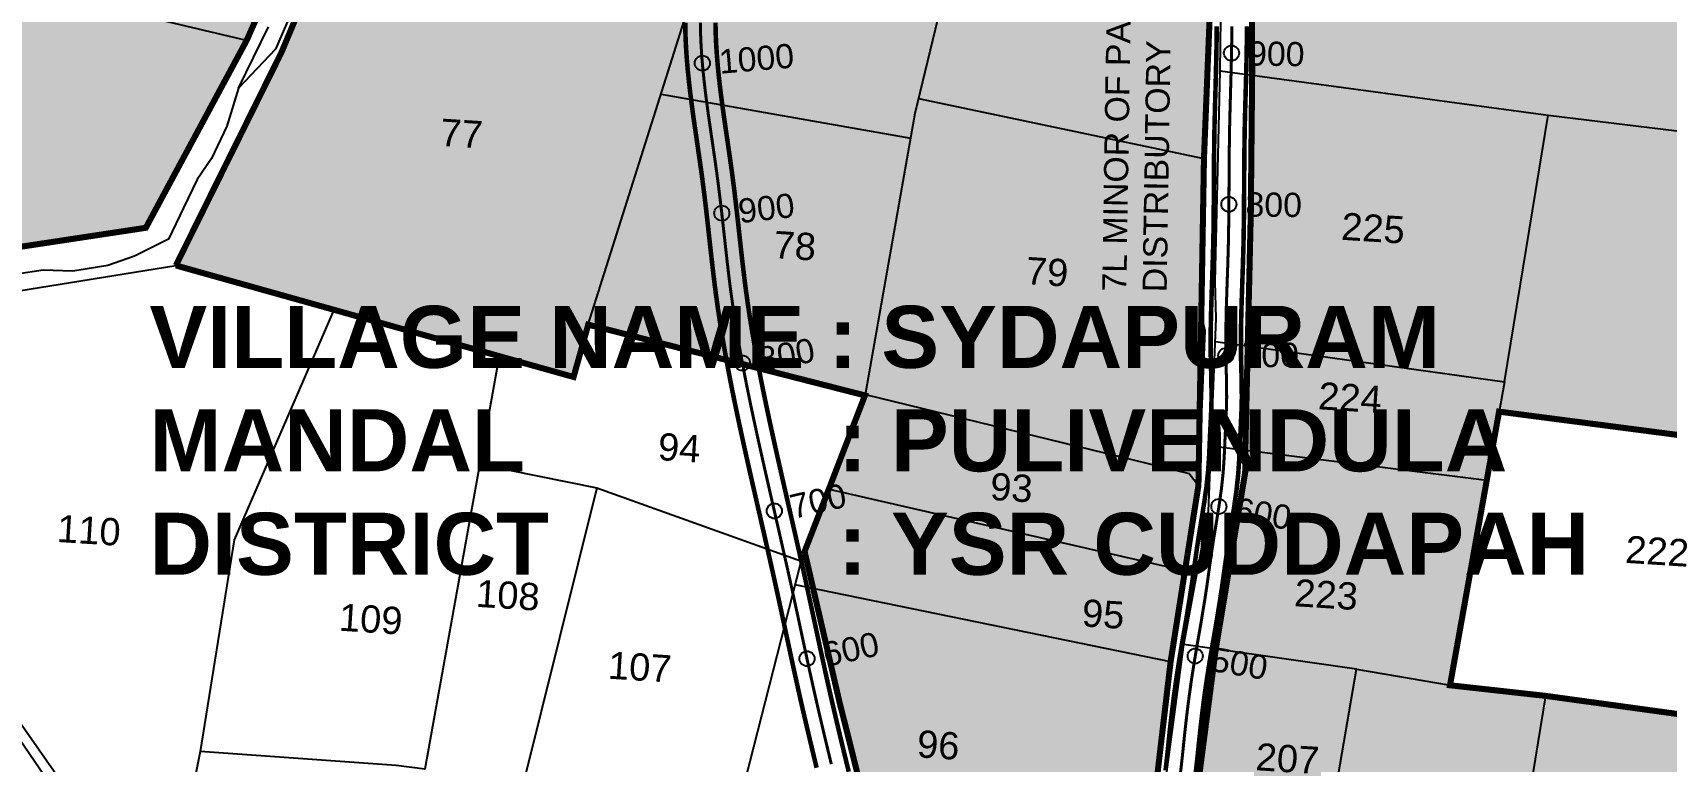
# Model space of a CAD drawing. Header units: inches. Extents: x 201618 to 222325, y 1599056 to 1612709.
# Drawn here: x 204625 to 205704, y 1605214 to 1605696 of the extents above; entities that cross this region are included whole.
import ezdxf
from ezdxf.enums import TextEntityAlignment as Align

# ---------------------------------------------------------------- set-up
doc = ezdxf.new("R2010")
doc.units = ezdxf.units.IN
doc.header["$LTSCALE"] = 15
doc.header["$MEASUREMENT"] = 0
doc.header["$PDMODE"] = 32
doc.header["$PDSIZE"] = 10
doc.linetypes.add('HIDDEN2', pattern=[0.1875, 0.125, -0.0625])
for name, color, linetype in [('CANAL1', 7, 'Continuous'), ('CHANAGE', 1, 'Continuous'), ('PLOTS', 7, 'Continuous'), ('PLOTS NO', 7, 'Continuous'), ('STREAMS', 4, 'Continuous'), ('STRUCTURE', 5, 'Continuous'), ('TEXT', 1, 'Continuous'), ('WUA-12', 3, 'Continuous')]:
    doc.layers.add(name, color=color, linetype=linetype)
doc.styles.get("Standard").update_dxf_attribs({"font": 'arial.ttf'})
pattern_1 = [(45, (0, 0), (-0.08838834764831843, 0.08838834764831845), [])]

msp = doc.modelspace()

# ---------------------------------------------------------------- hatches: boundary and pattern name
at = {"layer": 'PLOTS NO', "true_color": 0xc7c8ca}
h = msp.add_hatch(color=9, dxfattribs=at)
h.dxf.hatch_style = 1
h.paths.add_polyline_path([(204719.3585121021, 1605541.663717522), (204789.1308556747, 1605682.47912543), (204812.1284813293, 1605737.355603969), (204813.3529413441, 1605767.691468095), (204858.1014971383, 1605870.533437711), (204894.6267753605, 1605978.638483785), (204897.713701086, 1606004.362855035), (204917.5606257413, 1606042.397086115), (204980.3229714995, 1606065.805747849), (205027.0365055583, 1606116.693928816), (205054.7753212516, 1606178.152776608), (205049.1148317962, 1606227.074159484), (205061.1799521298, 1606311.035797308), (205066.1425930356, 1606324.231543506), (205101.4093151948, 1606343.97035106), (205218.652020206, 1606347.362680442), (205347.177389187, 1606357.134008676), (205372.240566217, 1606355.114954809), (205429.0521685526, 1606349.137091083), (205443.3830352731, 1606192.08569404), (205426.5861545614, 1606070.722078803), (205404.7619614952, 1605947.415665789), (205397.8046768882, 1605816.005867639), (205398.3808203594, 1605742.16106186), (205403.5744713695, 1605728.72234153), (205398.8789030216, 1605612.390144747), (205395.2077549531, 1605396.203431445), (205376.8132751488, 1605279.67709623), (205357.5706215464, 1605115.670208568), (205224.0463954818, 1605138.197386932), (205185.1361057364, 1605144.950481654), (205157.8443314472, 1605253.668061021), (205134.9032439439, 1605352.636063376), (205150.9609889869, 1605393.938974052), (205174.8115837602, 1605455.775346718), (204991.9013488662, 1605502.562311103), (204982.2029133856, 1605467.970522097), (204902.9307267937, 1605490.195917463), (204823.6585402018, 1605512.421312829)])
at = {"layer": 'PLOTS NO', "true_color": 0x7aafdf}
h = msp.add_hatch(dxfattribs=at)
h.set_pattern_fill('ANSI31', color=143)
h.set_pattern_definition(pattern_1)
h.paths.add_polyline_path([(205365.6292904192, 1604886.083025529), (205376.4191378846, 1605000.878899376), (205390.6301684905, 1605165.088187924), (205406.637430881, 1605288.045115666), (205426.1179981118, 1605404.946273739), (205426.2137184661, 1605419.41375132), (205429.8342097415, 1605576.562820709), (205430.7292933965, 1605668.057823619), (205430.4262335763, 1605807.750949016), (205433.9675588738, 1605898.706404089), (205442.2596623696, 1605967.688642585), (205463.8037899769, 1606091.399365798), (205477.7758475067, 1606193.134777101), (205500.2960276989, 1606346.971651377), (205542.2671083682, 1606348.79432778), (205576.7674194564, 1606348.340852233), (205583.8711329177, 1606359.368907856), (205645.406427974, 1606341.568724254), (205789.72454827, 1606314.74597825), (205920.1115695058, 1606273.099957056), (205972.7274063512, 1606260.539237688), (206047.6913500612, 1606256.846234371), (206002.4793841002, 1606058.732721804), (205999.9532267016, 1605996.147446111), (206080.1782209667, 1605993.600454677), (206113.8645144376, 1605947.735041758), (206132.6338319354, 1605935.531836449), (206123.3035681199, 1605844.711594068), (206166.5654455468, 1605837.019163098), (206160.245105875, 1605775.308935463), (206204.7440741771, 1605763.692677546), (206168.8576282861, 1605555.931401977), (206167.6653853807, 1605536.86755305), (206155.5990923024, 1605519.619321899), (206130.0077964497, 1605530.82588851), (206056.0858323688, 1605571.238980411), (206045.0853522865, 1605552.192437548), (205884.5495053813, 1605551.640768041), (205866.0650172439, 1605409.57798444), (205593.9202926288, 1605445.067320922), (205585.8199070972, 1605399.88023881), (205561.5003077448, 1605264.216111641), (205624.6303968154, 1605257.222278129), (205736.3641544178, 1605241.875122701), (205848.0979120203, 1605226.527967274), (205848.7092662871, 1605199.943763878), (205739.2910671049, 1605111.740264684), (205641.5550126629, 1605031.554551099), (205485.500512875, 1604908.068028346), (205438.9227262531, 1604869.362280942)])
at = {"layer": 'PLOTS NO', "true_color": 0x58ba48}
h = msp.add_hatch(dxfattribs=at)
h.set_pattern_fill('ANSI31', color=85)
h.set_pattern_definition(pattern_1)
h.paths.add_polyline_path([(203783.1825248426, 1605315.951525025), (203736.0744146729, 1605337.768079502), (203805.0912195927, 1605390.078612326), (203873.2118956776, 1605403.069796079), (203947.3414124252, 1605470.987973753), (203957.3081338197, 1605574.680610188), (203971.5376751283, 1605629.791995366), (204029.3574103404, 1605691.722234555), (204125.6984243955, 1605742.580089724), (204135.2983280093, 1605743.523709465), (204188.0120852886, 1605781.401653965), (204271.5617755928, 1605901.271652399), (204275.0721154171, 1605907.339733113), (204316.8910284879, 1605951.062449828), (204334.9695538842, 1605970.708107491), (204373.9549683473, 1606000.832805243), (204397.347683085, 1606027.510007144), (204410.1395227864, 1606033.270919929), (204440.5721649019, 1606072.603031099), (204495.1063358578, 1606152.218693397), (204677.0337108191, 1606277.895339099), (204684.4015568419, 1606292.664888889), (204732.5156801892, 1606313.268870171), (204823.1467995157, 1606264.561586078), (204893.0745789845, 1606252.770833977), (205011.1659837482, 1606281.702727922), (205013.0237762558, 1606242.195038053), (204993.5369554361, 1606145.171782178), (204922.5577035029, 1606073.036197569), (204870.0204903455, 1606082.768363556), (204820.0856467994, 1605900.740629499), (204835.9627119859, 1605898.711140028), (204830.483685236, 1605885.681138884), (204819.4986305201, 1605836.09737019), (204789.17290462, 1605742.277061153), (204766.1125285584, 1605690.360863698), (204699.4788926279, 1605566.557629355), (204590.730357447, 1605550.074203253), (204513.7056751157, 1605461.120216356), (204508.0694966832, 1605453.569141375), (204490.4147341396, 1605398.042762054), (204500.4521698201, 1605279.734346972), (204560.8167371876, 1605274.595421927), (204565.9356772535, 1605185.229992658), (204558.1691288061, 1605066.796938174), (204467.823463271, 1605072.72158473), (204447.6720949564, 1604992.173268953), (204348.9628605604, 1605022.953783089), (204342.5987214673, 1605014.337416892), (204268.3004919514, 1605039.390304793), (204084.7619576422, 1605108.771442004), (203963.3288480068, 1605160.039172192), (203967.486658081, 1605174.47343919), (203903.8413565872, 1605233.868046735), (203840.1960550935, 1605293.26265428)])

# ---------------------------------------------------------------- linework, layer by layer
at = {"layer": 'CANAL1', "color": 200, "linetype": 'ByBlock', "ltscale": 40, "const_width": 3}
for points in [[(205142.8560267969, 1605209.705331132), (205141.0828968916, 1605217.051982521), (205139.3177598764, 1605224.403393603), (205137.5641343855, 1605231.76342367), (205135.8262599772, 1605239.13299438), (205134.1084485451, 1605246.512759703), (205132.4634794865, 1605253.690052114), (205130.7499737391, 1605261.2991752), (205129.1106473491, 1605268.695508033), (205127.4924882005, 1605276.089493293), (205125.890512653, 1605283.48025193), (205124.3005160745, 1605290.863358181), (205122.7154868908, 1605298.24748292), (205121.1319473958, 1605305.624961478), (205119.5464076448, 1605312.98820571), (205117.9518198385, 1605320.346271778), (205116.4899396396, 1605327.031373959), (205114.7186895467, 1605335.038202373), (205113.0768337414, 1605342.380267221), (205111.4207484654, 1605349.72354207), (205109.7532427985, 1605357.068265559), (205108.0762412778, 1605364.41858267), (205106.3943922572, 1605371.766713665), (205104.709217376, 1605379.118623), (205103.0234203045, 1605386.475087581), (205101.339708879, 1605393.836884794), (205099.9112778924, 1605400.103312662), (205097.9878386057, 1605408.587867593), (205096.3274409439, 1605415.974869836), (205094.6826353019, 1605423.370812445), (205093.0573839752, 1605430.776693311), (205091.4557685776, 1605438.193018934), (205089.8818790944, 1605445.620298163), (205088.3398140174, 1605453.059041758), (205086.8336804885, 1605460.509761864), (205085.3675944484, 1605467.972971422), (205083.9456807817, 1605475.449183507), (205082.5720734524, 1605482.938910586), (205081.2509156202, 1605490.442663701), (205079.9863597284, 1605497.960951573), (205078.7825675537, 1605505.494279633), (205077.6422447291, 1605513.052862822), (205076.1635813805, 1605523.659817541), (205075.5768515198, 1605528.189377122), (205074.6490493052, 1605535.743411262), (205073.7703316213, 1605543.286844197), (205073.1590440132, 1605548.700738141), (205072.0927941014, 1605558.312611922), (205071.2645579272, 1605565.800715399), (205070.42716009, 1605573.270236653), (205069.5680721749, 1605580.724867477), (205068.675893467, 1605588.159354364), (205067.3974859563, 1605598.169158725), (205066.7396288215, 1605603.020334857), (205065.6874928972, 1605610.481071884), (205064.6006046304, 1605617.9643107), (205063.4982413582, 1605625.471437905), (205062.3979528327, 1605633.016693415), (205061.3218167743, 1605640.584838003), (205060.2892035984, 1605648.180435289), (205059.3204007513, 1605655.803194205), (205058.4358969931, 1605663.452877037), (205057.6563918769, 1605671.129270485), (205057.0028051023, 1605678.832147822), (205056.4962836262, 1605686.561221497), (205056.1582038006, 1605694.31608588), (205056.0101652137, 1605702.096150598)], [(205164.069595567, 1605207.075916538), (205162.2949504127, 1605214.409398378), (205160.5274198746, 1605221.73286535), (205158.7691015519, 1605229.055878065), (205157.0248885545, 1605236.376403552), (205155.298953069, 1605243.695346476), (205153.595394946, 1605251.01387919), (205151.9665205135, 1605258.120947886), (205150.2687999152, 1605265.659974245), (205148.6425541274, 1605272.997289858), (205147.0343629232, 1605280.345727785), (205145.4394516537, 1605287.70389518), (205143.8522666617, 1605295.073945904), (205142.2700612323, 1605302.444937186), (205140.6865547823, 1605309.822261796), (205139.0954789673, 1605317.211235979), (205137.4941232972, 1605324.600531677), (205136.0230603605, 1605331.327626041), (205134.2416255687, 1605339.380493768), (205132.5908179157, 1605346.762589565), (205130.9275903785, 1605354.13753403), (205129.2545477861, 1605361.506645555), (205127.5751795101, 1605368.867336182), (205125.8902511049, 1605376.228942681), (205124.2036548399, 1605383.587057621), (205122.5181009536, 1605390.942461125), (205120.8362955178, 1605398.295932835), (205119.4137221075, 1605404.536687338), (205117.4969634178, 1605412.991773237), (205115.8455554438, 1605420.338780939), (205114.2117532875, 1605427.685245879), (205112.5996631068, 1605435.031154557), (205111.0132717412, 1605442.376984866), (205109.4565576585, 1605449.723212346), (205107.9334908205, 1605457.070310634), (205106.4480325383, 1605464.418751975), (205105.0041353247, 1605471.76900782), (205103.6057427482, 1605479.121549486), (205102.2567892983, 1605486.476848899), (205100.9612002684, 1605493.83537941), (205099.7228916685, 1605501.197616689), (205098.5457701753, 1605508.564039699), (205097.435198609, 1605515.925417889), (205095.9854186194, 1605526.325182459), (205095.4196309932, 1605530.693067808), (205094.5074951402, 1605538.119548653), (205093.6400880445, 1605545.565884801), (205093.0349559868, 1605550.925261859), (205091.9708625367, 1605560.517695884), (205091.1416995549, 1605568.014187954), (205090.2992025116, 1605575.529193716), (205089.4311941891, 1605583.06123029), (205088.5243696698, 1605590.617760095), (205087.2265140437, 1605600.779841275), (205086.5510918622, 1605605.760545736), (205085.4857613782, 1605613.314845903), (205084.3906787054, 1605620.854503303), (205083.2860405699, 1605628.377122396), (205082.1937712826, 1605635.867454326), (205081.1312671865, 1605643.339729381), (205080.1186319294, 1605650.788375002), (205079.175052128, 1605658.212673316), (205078.3195130855, 1605665.611853099), (205077.5707893122, 1605672.98511871), (205076.9474351714, 1605680.331687936), (205076.4677777695, 1605687.65083939), (205076.1499148176, 1605694.941969762), (205076.0117207909, 1605702.204660484)], [(205373.4745564719, 1605207.939629538), (205374.5780329899, 1605217.668051532), (205376.1194243274, 1605232.626229341), (205376.7776708575, 1605238.694527632), (205378.0183459444, 1605249.266665262), (205379.1043704823, 1605257.733975132), (205380.8969575404, 1605270.424507148), (205382.830587608, 1605282.735464143), (205384.3114590108, 1605291.466743763), (205386.1294495951, 1605301.874360461), (205387.0918535751, 1605307.425608556), (205389.580376401, 1605322.526804601), (205390.9951021572, 1605331.886715226), (205392.5835123134, 1605343.237789941), (205394.5001995825, 1605356.682217812), (205395.6978045901, 1605364.300630119), (205397.4113687559, 1605374.731139855), (205399.0562672878, 1605385.039798729), (205400.4884699016, 1605395.226266795), (205401.5929565915, 1605405.535107987), (205402.2593627306, 1605415.545952711), (205402.9166472741, 1605430.106032665), (205403.2352382002, 1605436.546178541), (205403.7092988131, 1605446.953525841), (205403.8894270335, 1605454.662984228), (205403.7167139361, 1605467.488915384), (205403.3925526471, 1605479.414997957), (205403.2858031499, 1605488.756104989), (205403.3474752955, 1605499.457138338), (205403.5583873185, 1605510.118778696), (205403.8687474435, 1605520.734381956), (205404.2293767689, 1605531.302703939), (205404.5917819477, 1605541.824293429), (205404.9725422065, 1605554.828269557), (205405.1376445014, 1605562.769793287), (205405.284024734, 1605573.254861994), (205405.373876121, 1605583.760240542), (205405.4339030657, 1605594.292834385), (205405.4908922555, 1605604.84787942), (205405.571922344, 1605615.43549283), (205405.7664234264, 1605629.696056015), (205405.9116453784, 1605636.651969943), (205406.1822757108, 1605647.233164474), (205406.481120688, 1605657.790227798), (205406.7724319506, 1605668.30612091), (205407.0399632209, 1605679.694014432), (205407.2000759074, 1605689.27091219), (205407.3085820206, 1605699.753250075)], [(205393.3254435281, 1605205.494370462), (205394.4621668489, 1605215.515901483), (205396.0085756726, 1605230.522770659), (205396.6515792396, 1605236.450545844), (205397.8695100576, 1605246.828873229), (205398.9256295177, 1605255.063024868), (205400.6787338714, 1605267.474041018), (205402.569412392, 1605279.511535857), (205404.0216206972, 1605288.073816656), (205405.8333230942, 1605298.445434794), (205406.8121464249, 1605304.091391444), (205409.3358702686, 1605319.40619914), (205410.7868978428, 1605329.006284774), (205412.3869525842, 1605340.440573863), (205414.2798004175, 1605353.717782188), (205415.4444522584, 1605361.126567106), (205417.1542747433, 1605371.534301133), (205418.8356462672, 1605382.071538017), (205420.3395543324, 1605392.76800745), (205421.5220434085, 1605403.804892013), (205422.2293827826, 1605414.430641424), (205422.8943527259, 1605429.160967335), (205423.2127426483, 1605435.59705003), (205423.6986659089, 1605446.26482541), (205423.8925729665, 1605454.564015772), (205423.7130549556, 1605467.895289915), (205423.3894473529, 1605479.801002043), (205423.2864617476, 1605488.812749994), (205423.346335355, 1605499.201710254), (205423.552606351, 1605509.628745875), (205423.8587785065, 1605520.101103211), (205424.2177427187, 1605530.620628683), (205424.5817043302, 1605541.187375754), (205424.9664577935, 1605554.327730443), (205425.1347427458, 1605562.422341981), (205425.2828307949, 1605573.029739869), (205425.3733886967, 1605583.617723761), (205425.4335782692, 1605594.178853023), (205425.4904790463, 1605604.717356574), (205425.5708785958, 1605615.222582052), (205425.7635765737, 1605629.350943984), (205425.9063078087, 1605636.187556296), (205426.1750395526, 1605646.694519188), (205426.4731123064, 1605657.224302777), (205426.7659271923, 1605667.794341911), (205427.0360367791, 1605679.291985568), (205427.1983455486, 1605689.000238698), (205427.3081016714, 1605699.603334974)]]:
    msp.add_lwpolyline(points, dxfattribs=at)
at = {"layer": 'CANAL1', "color": 1, "linetype": 'HIDDEN2', "ltscale": 40, "const_width": 2}
for points in [[(205152.5754886048, 1605212.057364755), (205150.8051583831, 1605219.392423935), (205149.0434307141, 1605226.729635834), (205147.29451147, 1605234.069913611), (205145.5626065231, 1605241.414170428), (205143.8519217455, 1605248.763319447), (205142.215, 1605255.9055), (205140.5093868272, 1605263.479574722), (205138.8766007383, 1605270.846398945), (205137.2634255619, 1605278.217610539), (205135.6649821534, 1605285.592073555), (205134.0763913681, 1605292.968652043), (205132.4927740615, 1605300.346210053), (205130.909251089, 1605307.723611637), (205129.320943306, 1605315.099720845), (205127.7229715679, 1605322.473401728), (205126.2565, 1605329.1795), (205124.4801575577, 1605337.20934807), (205122.8338258285, 1605344.571428393), (205121.174169422, 1605351.93053805), (205119.5038952923, 1605359.287455557), (205117.8257103939, 1605366.642959426), (205116.1423216811, 1605373.997828173), (205114.456436108, 1605381.35284031), (205112.770760629, 1605388.708774353), (205111.0880021984, 1605396.066408814), (205109.6625, 1605402.32), (205107.7424010118, 1605410.789820415), (205106.0864981939, 1605418.156825388), (205104.4471942947, 1605425.528029162), (205102.828523541, 1605432.903923934), (205101.2345201594, 1605440.2850019), (205099.6692183765, 1605447.671755255), (205098.1366524189, 1605455.064676196), (205096.6408565134, 1605462.464256919), (205095.1858648865, 1605469.870989621), (205093.775711765, 1605477.285366496), (205092.4144313753, 1605484.707879743), (205091.1060579443, 1605492.139021555), (205089.8546256985, 1605499.579284131), (205088.6641688645, 1605507.029159666), (205087.5387216691, 1605514.489140355), (205086.0745, 1605524.9925), (205085.4982412565, 1605529.441222465), (205084.5782722227, 1605536.931479958), (205083.7052098329, 1605544.426364499), (205083.097, 1605549.813), (205082.031828319, 1605559.415153903), (205081.2031287411, 1605566.907451677), (205080.3631813008, 1605574.399715185), (205079.499633182, 1605581.893048883), (205078.6001315684, 1605589.38855723), (205077.312, 1605599.4745), (205076.6453603419, 1605604.390440297), (205075.5866271377, 1605611.897958894), (205074.4956416679, 1605619.409407001), (205073.392140964, 1605626.924280151), (205072.2958620577, 1605634.442073871), (205071.2265419804, 1605641.962283692), (205070.2039177639, 1605649.484405146), (205069.2477264396, 1605657.007933761), (205068.3777050393, 1605664.532365068), (205067.6135905946, 1605672.057194597), (205066.9751201369, 1605679.581917879), (205066.4820306978, 1605687.106030444), (205066.1540593091, 1605694.629027821), (205066.0109430023, 1605702.150405541)], [(205383.4, 1605206.717), (205384.5200999194, 1605216.591976508), (205386.064, 1605231.5745), (205386.7146250486, 1605237.572536738), (205387.943928001, 1605248.047769246), (205389.015, 1605256.3985), (205390.7878457059, 1605268.949274083), (205392.7, 1605281.1235), (205394.166539854, 1605289.77028021), (205395.9813863447, 1605300.159897628), (205396.952, 1605305.7585), (205399.4581233348, 1605320.966501871), (205400.891, 1605330.4465), (205402.4852324488, 1605341.839181902), (205404.39, 1605355.2), (205405.5711284242, 1605362.713598613), (205407.2828217496, 1605373.132720494), (205408.9459567775, 1605383.555668373), (205410.414012117, 1605393.997137122), (205411.5575, 1605404.67), (205412.2443727566, 1605414.988297068), (205412.9055, 1605429.6335), (205413.2239904243, 1605436.071614285), (205413.703982361, 1605446.609175626), (205413.891, 1605454.6135), (205413.7148844459, 1605467.69210265), (205413.391, 1605479.608), (205413.2861324488, 1605488.784427492), (205413.3469053253, 1605499.329424296), (205413.5554968347, 1605509.873762286), (205413.863762975, 1605520.417742583), (205414.2235597438, 1605530.961666311), (205414.586743139, 1605541.505834591), (205414.9695, 1605554.578), (205415.1361936236, 1605562.596067634), (205415.2834277645, 1605573.142300932), (205415.3736324089, 1605583.688982152), (205415.4337406674, 1605594.235843704), (205415.4906856509, 1605604.782617997), (205415.5714004699, 1605615.329037441), (205415.765, 1605629.5235), (205415.9089765935, 1605636.419763119), (205416.1786576317, 1605646.963841831), (205416.4771164972, 1605657.507265287), (205416.7691795714, 1605668.05023141), (205417.038, 1605679.493), (205417.199210728, 1605689.135575444), (205417.308341846, 1605699.678292525)]]:
    msp.add_lwpolyline(points, dxfattribs=at)
at = {"layer": 'CHANAGE'}
for p in [(205067.3326357403, 1605675.368401103), (205417.0808186464, 1605682.054132461), (205415.3598100572, 1605582.072879819), (205080.1550182609, 1605576.206024628), (205413.3625085888, 1605482.101138874), (205093.7970852735, 1605477.172987744), (205114.8967929609, 1605379.431695691), (205408.7527325404, 1605382.344722708), (205136.4886671577, 1605281.791979934), (205393.1168541479, 1605283.58128946)]:
    msp.add_point(p, dxfattribs=at)
at = {"layer": 'PLOTS'}
for points in [[(205344.7737540256, 1604890.795756216), (205370.0142981926, 1605174.052584989), (205385.5506077105, 1605291.212904536), (205401.877378019, 1605379.195715865), (205406.5731369198, 1605495.532633572), (205407.0191573178, 1605506.582740583), (205406.2293788013, 1605530.79517622), (205409.6453595243, 1605670.25859999), (205410.5175585535, 1605739.787616577), (205407.3814739232, 1605756.126253974), (205409.5854384324, 1605810.729235761), (205412.6532419353, 1605886.733734972), (205419.4233288713, 1605968.491684147), (205439.0277177269, 1606104.01766533), (205452.988027325, 1606195.770916601), (205447.0276583403, 1606220.168412016), (205437.6178945511, 1606348.23578324)], [(204897.713701086, 1606004.362855035), (204894.6267753605, 1605978.638483785), (204858.1014971383, 1605870.533437711), (204813.3529413441, 1605767.691468095), (204812.1284813293, 1605737.355603969), (204789.1308556747, 1605682.47912543), (204765.7393123974, 1605634.37731284), (204754.8524883576, 1605611.989907124), (204719.3585121021, 1605541.663717522)], [(204823.6585402018, 1605512.421312829), (204982.2029133856, 1605467.970522097), (204991.9013488662, 1605502.562311103), (205058.1467720221, 1605712.261579928), (205071.6574728226, 1605787.800434083), (205095.6637915533, 1605877.506576533), (205119.0900072655, 1605949.166522398), (205016.9159842499, 1605974.15790178)], [(205058.5969002616, 1604988.229509794), (205063.3976664487, 1605036.953249523), (205088.3438621331, 1605172.675006421), (205132.4655048306, 1605345.083646985), (205175.1859621797, 1605456.280188404), (205207.9589907507, 1605642.39883979), (205238.1734808801, 1605767.122768994), (205071.6574728226, 1605787.800434083)], [(204513.7056751157, 1605461.120216356), (204590.730357447, 1605550.074203253), (204699.4788926279, 1605566.557629355), (204766.1125285584, 1605690.360863698), (204789.17290462, 1605742.277061153)], [(204766.1125285584, 1605690.360863698), (204594.084302549, 1605731.125929678), (204586.1125978299, 1605697.485404682), (204602.5688060829, 1605693.585821278), (204584.1236639602, 1605645.955030033), (204381.0836207333, 1605724.582790689)], [(205403.5744713695, 1605728.72234153), (205398.8789030216, 1605612.390144747), (205396.882162173, 1605509.427141017), (205399.3425584073, 1605498.642738775), (205395.2077549531, 1605396.203431445), (205386.7428908908, 1605339.776511348), (205375.9559518022, 1605274.488110771), (205357.5706215464, 1605115.670208568), (205343.8538595986, 1604989.067484628), (205339.5307753734, 1604940.626307223), (205332.1634038318, 1604758.100475963), (205336.6934022077, 1604713.647554201), (205333.6534829193, 1604638.333883384), (205319.8746663977, 1604597.316066753), (205304.6359271847, 1604551.952242526), (205291.9753761095, 1604552.463265997), (205242.6626130138, 1604452.717004597), (205241.7946969735, 1604441.678938507)], [(205409.6453595243, 1605670.25859999), (205626.3221161284, 1605640.929121258), (205727.8052875212, 1605628.741463532)], [(205040.0223319775, 1605654.888834096), (205205.0416350205, 1605625.831121217)], [(205210.290466825, 1605652.023058354), (205398.8789030216, 1605612.390144747)], [(205406.4050059038, 1605491.367205879), (205597.4640054861, 1605464.835521244), (205626.3221161284, 1605640.929121258)], [(204523.575378075, 1605415.783454892), (204541.936408703, 1605456.860629312), (204608.7429135945, 1605523.855194586), (204719.3585121021, 1605541.663717522), (204823.6585402018, 1605512.421312829), (204757.8464551477, 1605360.397647869), (204735.4441383287, 1605220.505814832), (204712.5502959881, 1605106.517468174), (204665.7734002742, 1605168.582678887), (204580.7060438776, 1605290.170964788), (204568.4291001101, 1605313.264552406), (204545.9350103399, 1605355.577137919), (204527.0025307644, 1605423.450657874)], [(204991.9013488662, 1605502.562311103), (205175.1859621797, 1605456.280188404)], [(204933.0138002573, 1605481.761582165), (204883.9271098026, 1605208.73049622), (204864.9500181386, 1605211.204021896), (204735.4441383287, 1605220.505814832)], [(205597.4640054861, 1605464.835521244), (205561.5003077448, 1605264.216111641), (205624.6303968154, 1605257.222278129), (205593.8767267925, 1605068.230659817), (205652.1105699918, 1605023.2564117), (205686.6925241223, 1604974.453053839), (205665.7075827963, 1604873.381889524), (205627.5644933265, 1604881.301363886), (205617.8480946284, 1604829.568260306)], [(205175.1859621797, 1605456.280188404), (205389.1379956078, 1605404.159221609), (205395.2077549531, 1605396.203431445)], [(205593.9202926288, 1605445.067320922), (205866.0650172439, 1605409.57798444), (205848.0979120203, 1605226.527967274), (205624.6303968154, 1605257.222278129)], [(205403.6247464542, 1605422.486579417), (205585.8199070972, 1605399.88023881)], [(204655.0283203798, 1605171.401185164), (204576.7799556218, 1605285.660716695), (204539.5600121017, 1605349.037748427), (204523.575378075, 1605415.783454892), (204496.3954311511, 1605338.621176026), (204500.4521698201, 1605279.734346972)], [(204920.1823909011, 1605410.390430468), (204997.6396869627, 1605394.742954166), (204948.4799850527, 1605197.344513865)], [(204997.6396869627, 1605394.742954166), (205132.90227099, 1605346.220500131)], [(205151.1567010416, 1605393.734726646), (205386.7428908908, 1605339.776511348)], [(205376.8132751488, 1605279.67709623), (205128.7361187071, 1605330.510789939)], [(205499.6995694237, 1605274.813083054), (205385.5506077105, 1605291.212904536)], [(205475.9347872276, 1605136.47265419), (205499.6995694237, 1605274.813083054), (205561.5003077448, 1605264.216111641)]]:
    msp.add_lwpolyline(points, dxfattribs=at)
at = {"layer": 'STREAMS'}
for points in [[(204801.8579891388, 1605723.347882734), (204785.2493193545, 1605684.708506891), (204760.7115189353, 1605658.931039481), (204753.073710618, 1605633.767858579), (204742.9777489532, 1605612.314194254), (204733.3884026172, 1605598.461031276), (204724.3796306111, 1605579.68637798), (204714.518946997, 1605559.136305672), (204691.9943424841, 1605547.900352454), (204674.4835238452, 1605541.587521471), (204651.1801710926, 1605537.835805641), (204631.7289920169, 1605538.620922258), (204614.2873558239, 1605535.952594519)], [(204760.7115189353, 1605658.931039481), (204780.6176654853, 1605699.304332354)]]:
    msp.add_lwpolyline(points, dxfattribs=at)
at = {"layer": 'WUA-12', "color": 15, "const_width": 4}
for points in [[(205365.6292904192, 1604886.083025529), (205376.4191378846, 1605000.878899376), (205390.6301684905, 1605165.088187924), (205406.637430881, 1605288.045115666), (205426.1179981118, 1605404.946273739), (205426.2137184661, 1605419.41375132), (205429.8342097415, 1605576.562820709), (205430.7292933965, 1605668.057823619), (205430.4262335763, 1605807.750949016), (205433.9675588738, 1605898.706404089), (205442.2596623696, 1605967.688642585), (205463.8037899769, 1606091.399365798), (205477.7758475067, 1606193.134777101), (205500.2960276989, 1606346.971651377), (205542.2671083682, 1606348.79432778), (205576.7674194564, 1606348.340852233), (205583.8711329177, 1606359.368907856), (205645.406427974, 1606341.568724254), (205789.72454827, 1606314.74597825)], [(204789.17290462, 1605742.277061153), (204766.1125285584, 1605690.360863698), (204699.4788926279, 1605566.557629355), (204590.730357447, 1605550.074203253), (204513.7056751157, 1605461.120216356), (204508.0694966832, 1605453.569141375), (204490.4147341396, 1605398.042762054), (204500.4521698201, 1605279.734346972), (204560.8167371876, 1605274.595421927), (204565.9356772535, 1605185.229992658), (204558.1691288061, 1605066.796938174), (204467.823463271, 1605072.72158473), (204447.6720949564, 1604992.173268953), (204348.9628605604, 1605022.953783089), (204342.5987214673, 1605014.337416892), (204268.3004919514, 1605039.390304793), (204084.7619576422, 1605108.771442004), (203963.3288480068, 1605160.039172192), (203967.486658081, 1605174.47343919), (203903.8413565872, 1605233.868046735), (203840.1960550935, 1605293.26265428), (203783.1825248426, 1605315.951525025)], [(204719.3585121021, 1605541.663717522), (204789.1308556747, 1605682.47912543), (204812.1284813293, 1605737.355603969)], [(205403.5744713695, 1605728.72234153), (205398.8789030216, 1605612.390144747), (205395.2077549531, 1605396.203431445), (205376.8132751488, 1605279.67709623), (205357.5706215464, 1605115.670208568), (205224.0463954818, 1605138.197386932), (205185.1361057364, 1605144.950481654), (205157.8443314472, 1605253.668061021), (205134.9032439439, 1605352.636063376), (205150.9609889869, 1605393.938974052), (205174.8115837602, 1605455.775346718), (204991.9013488662, 1605502.562311103), (204982.2029133856, 1605467.970522097), (204902.9307267937, 1605490.195917463), (204823.6585402018, 1605512.421312829), (204719.3585121021, 1605541.663717522)], [(205866.0650172439, 1605409.57798444), (205593.9202926288, 1605445.067320922), (205585.8199070972, 1605399.88023881), (205561.5003077448, 1605264.216111641), (205624.6303968154, 1605257.222278129), (205736.3641544178, 1605241.875122701)]]:
    msp.add_lwpolyline(points, dxfattribs=at)
at = {"layer": 'WUA-12', "const_width": 3}
for points in [[(205365.6292904192, 1604886.083025529), (205376.4191378846, 1605000.878899376), (205390.6301684905, 1605165.088187924), (205406.637430881, 1605288.045115666), (205426.1179981118, 1605404.946273739), (205426.2137184661, 1605419.41375132), (205429.8342097415, 1605576.562820709), (205430.7292933965, 1605668.057823619), (205430.4262335763, 1605807.750949016), (205433.9675588738, 1605898.706404089), (205442.2596623696, 1605967.688642585), (205463.8037899769, 1606091.399365798), (205477.7758475067, 1606193.134777101), (205500.2960276989, 1606346.971651377), (205542.2671083682, 1606348.79432778), (205576.7674194564, 1606348.340852233), (205583.8711329177, 1606359.368907856), (205645.406427974, 1606341.568724254), (205789.72454827, 1606314.74597825)], [(204789.17290462, 1605742.277061153), (204766.1125285584, 1605690.360863698), (204699.4788926279, 1605566.557629355), (204590.730357447, 1605550.074203253), (204513.7056751157, 1605461.120216356), (204508.0694966832, 1605453.569141375), (204490.4147341396, 1605398.042762054), (204500.4521698201, 1605279.734346972), (204560.8167371876, 1605274.595421927), (204565.9356772535, 1605185.229992658), (204558.1691288061, 1605066.796938174), (204467.823463271, 1605072.72158473), (204447.6720949564, 1604992.173268953), (204348.9628605604, 1605022.953783089), (204342.5987214673, 1605014.337416892), (204268.3004919514, 1605039.390304793), (204084.7619576422, 1605108.771442004), (203963.3288480068, 1605160.039172192), (203967.486658081, 1605174.47343919), (203903.8413565872, 1605233.868046735), (203840.1960550935, 1605293.26265428), (203783.1825248426, 1605315.951525025)], [(204719.3585121021, 1605541.663717522), (204789.1308556747, 1605682.47912543), (204812.1284813293, 1605737.355603969)], [(205403.5744713695, 1605728.72234153), (205398.8789030216, 1605612.390144747), (205395.2077549531, 1605396.203431445), (205376.8132751488, 1605279.67709623), (205357.5706215464, 1605115.670208568), (205224.0463954818, 1605138.197386932), (205185.1361057364, 1605144.950481654), (205157.8443314472, 1605253.668061021), (205134.9032439439, 1605352.636063376), (205150.9609889869, 1605393.938974052), (205174.8115837602, 1605455.775346718), (204991.9013488662, 1605502.562311103), (204982.2029133856, 1605467.970522097), (204902.9307267937, 1605490.195917463), (204823.6585402018, 1605512.421312829), (204719.3585121021, 1605541.663717522)], [(205866.0650172439, 1605409.57798444), (205593.9202926288, 1605445.067320922), (205585.8199070972, 1605399.88023881), (205561.5003077448, 1605264.216111641), (205624.6303968154, 1605257.222278129), (205736.3641544178, 1605241.875122701)]]:
    msp.add_lwpolyline(points, dxfattribs=at)

# ---------------------------------------------------------------- texts
at = {"layer": 'CHANAGE'}
for s, rotation, p in [('900', 359.0421818629936, (205428.079281648, 1605681.870253144)), ('1000', 4.849912725462895, (205078.2932511853, 1605676.298405977)), ('900', 6.573890826193439, (205091.0826936821, 1605577.46535377)), ('800', 359.5099672217799, (205426.3594077434, 1605581.978801426)), ('800', 10.7685689042816, (205104.6033741277, 1605479.228254443)), ('700', 0.6547434889735269, (205424.3617903728, 1605482.226837864)), ('700', 12.91008748000168, (205125.6187335719, 1605381.889334707)), ('600', 350.9340403762437, (205419.6153161054, 1605380.611437304)), ('600', 12.22989488641638, (205147.2390276525, 1605284.122162165)), ('500', 350.3739349173379, (205403.9619748998, 1605281.741899378))]:
    msp.add_text(s, height=16, rotation=rotation, dxfattribs=at).set_placement(p, align=Align.MIDDLE_LEFT)
at = {"layer": 'PLOTS NO'}
for s, p in [('77', (204893.6458825978, 1605620.793688884)), ('225', (205489.2005615846, 1605558.670789956)), ('78', (205113.9753830658, 1605546.605581717)), ('79', (205280.7103252067, 1605529.391237166)), ('224', (205473.9490669411, 1605446.667349757)), ('94', (205037.5762357738, 1605413.117253982)), ('93', (205257.1370519148, 1605386.781545307)), ('110', (204640.3904324326, 1605358.977193238)), ('222', (205676.9529402542, 1605345.160514978)), ('108', (204917.3582175274, 1605316.116891111)), ('223', (205458.1446862654, 1605316.514841053)), ('109', (204826.6809705015, 1605300.336931336)), ('95', (205317.7900519972, 1605303.196527494)), ('107', (205004.492362308, 1605268.619014919)), ('96', (205208.7964510538, 1605216.668379954)), ('207', (205432.6096593421, 1605208.114461952))]:
    msp.add_text(s, height=18, rotation=356.3896409407913, dxfattribs=at).set_placement(p)
at = {"layer": 'STRUCTURE', "color": 5, "insert": (205331.573893827, 1605524.537415702), "char_height": 15.99999999999999, "width": 273.3965880014977, "attachment_point": 1, "rotation": 89.10203662935041, "bg_fill": 1, "box_fill_scale": 1.1, "bg_fill_color": 7, "bg_fill_true_color": 16777215, "bg_fill_transparency": 0}
msp.add_mtext('{\\C1;7L MINOR OF PALURU DISTRIBUTORY}', dxfattribs=at)
at = {"layer": 'TEXT', "insert": (204701.8488638551, 1605514.978647695), "char_height": 41.01509153915011, "width": 947.8419789384333, "attachment_point": 1}
msp.add_mtext('\\pxql;{\\fArial|b1|i0|c0|p34;\\C1;VILLAGE NAME :\\C5; SYDAPURAM\\C1;\\PMANDAL             : \\C5;PULIVENDULA \\P\\C1;DISTRICT            : \\C5;YSR CUDDAPAH}', dxfattribs=at)

doc.saveas('drawing.dxf')
